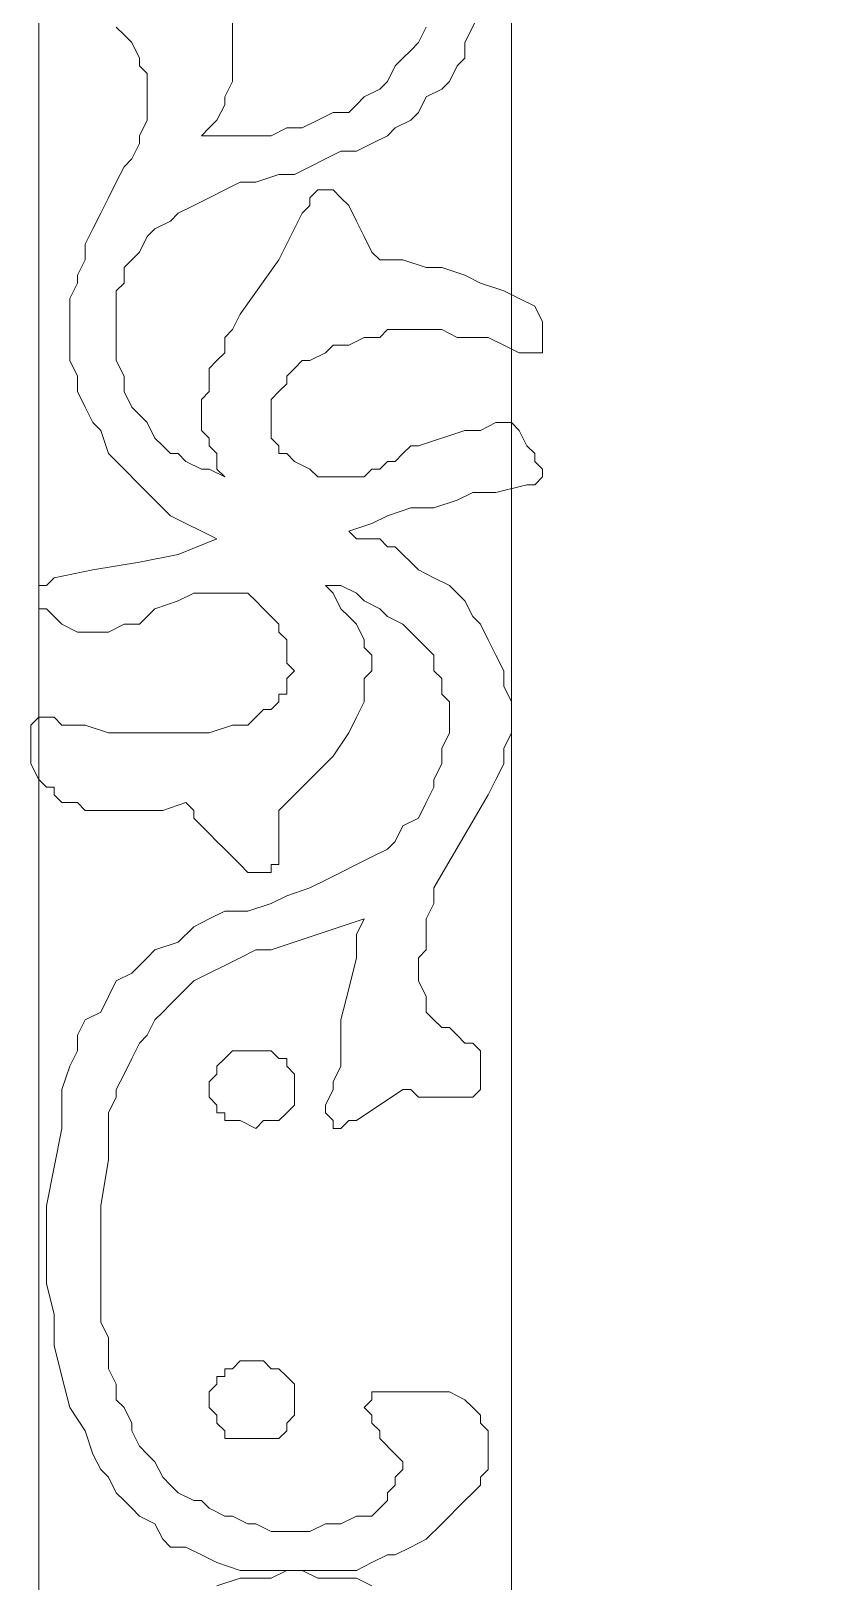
# Model space of a CAD drawing. Extents: x -66030 to 95157, y -13132 to 45879.
# Drawn here: x -20944 to -20549, y 14196 to 14977 of the extents above; entities that cross this region are included whole.
import ezdxf

# ---------------------------------------------------------------- set-up
doc = ezdxf.new("R2010")
doc.units = 0
doc.header["$LTSCALE"] = 100
doc.header["$MEASUREMENT"] = 0
doc.layers.get('0').update_dxf_attribs({"linetype": 'CONTINUOUS'})

msp = doc.modelspace()

# ---------------------------------------------------------------- linework, layer by layer
at = {"lineweight": 0}
for points in [[(-20940.35, 16299.58), (-19202.19, 16299.58), (-19202.19, 13143.56), (-20940.35, 13143.56), (-20940.35, 16299.58)], [(-20702.09, 15948.04), (-19440.46, 15948.04), (-19440.46, 13381.82), (-20702.09, 13381.82), (-20702.09, 15948.04)], [(-20811.45, 14444.24), (-20811.45, 14448.15), (-20811.45, 14452.06), (-20815.36, 14455.96), (-20815.36, 14459.87), (-20819.26, 14459.87), (-20823.17, 14463.77), (-20827.08, 14463.77), (-20830.98, 14463.77), (-20838.79, 14463.77), (-20842.7, 14463.77), (-20846.61, 14459.87), (-20846.61, 14459.87), (-20850.51, 14455.96), (-20850.51, 14452.06), (-20854.42, 14448.15), (-20854.42, 14444.24), (-20854.42, 14440.34), (-20850.51, 14436.43), (-20850.51, 14432.53), (-20846.61, 14432.53), (-20846.61, 14428.62), (-20842.7, 14428.62), (-20838.79, 14428.62), (-20830.98, 14424.71), (-20827.08, 14428.62), (-20823.17, 14428.62), (-20819.26, 14428.62), (-20815.36, 14432.53), (-20815.36, 14432.53), (-20815.36, 14432.53), (-20811.45, 14436.43), (-20811.45, 14440.34), (-20811.45, 14444.24)], [(-20811.45, 14288.01), (-20811.45, 14291.91), (-20811.45, 14295.82), (-20815.36, 14299.72), (-20815.36, 14299.72), (-20819.26, 14303.63), (-20823.17, 14303.63), (-20827.08, 14307.54), (-20830.98, 14307.54), (-20838.79, 14307.54), (-20842.7, 14303.63), (-20846.61, 14303.63), (-20846.61, 14299.72), (-20850.51, 14299.72), (-20850.51, 14295.82), (-20854.42, 14291.91), (-20854.42, 14288.01), (-20854.42, 14284.1), (-20850.51, 14280.19), (-20850.51, 14276.29), (-20846.61, 14272.38), (-20846.61, 14268.48), (-20842.7, 14268.48), (-20838.79, 14268.48), (-20830.98, 14268.48), (-20827.08, 14268.48), (-20823.17, 14268.48), (-20819.26, 14268.48), (-20815.36, 14272.38), (-20815.36, 14276.29), (-20811.45, 14280.19), (-20811.45, 14284.1), (-20811.45, 14288.01)]]:
    msp.add_lwpolyline(points, close=True, dxfattribs=at)
for points in [[(-20901.29, 14979.36), (-20897.38, 14975.46), (-20893.48, 14971.55), (-20889.57, 14963.74), (-20889.57, 14959.83), (-20885.67, 14955.93), (-20885.67, 14948.11), (-20885.67, 14944.21), (-20885.67, 14936.4), (-20885.67, 14932.49), (-20889.57, 14924.68), (-20889.57, 14920.77), (-20893.48, 14912.96), (-20897.38, 14909.05), (-20901.29, 14901.24), (-20905.2, 14893.43), (-20909.1, 14885.62), (-20913.01, 14877.81), (-20916.91, 14870), (-20916.91, 14862.18), (-20920.82, 14854.37), (-20920.82, 14850.47), (-20924.73, 14842.65), (-20924.73, 14834.84), (-20924.73, 14827.03), (-20924.73, 14819.22), (-20924.73, 14811.41), (-20920.82, 14803.59), (-20920.82, 14795.78), (-20916.91, 14787.97), (-20913.01, 14780.16), (-20909.1, 14776.25), (-20905.2, 14764.53), (-20897.38, 14756.72), (-20889.57, 14748.91), (-20881.76, 14741.1), (-20873.95, 14733.29), (-20866.14, 14729.38), (-20858.32, 14725.47), (-20850.51, 14721.57), (-20870.04, 14713.76), (-20889.57, 14709.85), (-20913.01, 14705.94), (-20932.54, 14702.04), (-20936.44, 14698.13), (-20936.44, 14698.13), (-20940.35, 14698.13), (-20940.35, 14698.13), (-20940.35, 14694.23), (-20940.35, 14694.23), (-20940.35, 14690.32), (-20940.35, 14690.32), (-20940.35, 14686.41), (-20936.44, 14686.41), (-20932.54, 14682.51), (-20928.63, 14678.6), (-20920.82, 14674.7), (-20920.82, 14674.7), (-20916.91, 14674.7), (-20913.01, 14674.7), (-20905.2, 14674.7), (-20897.38, 14678.6), (-20889.57, 14678.6), (-20881.76, 14686.41), (-20870.04, 14690.32), (-20862.23, 14694.23), (-20858.32, 14694.23), (-20854.42, 14694.23), (-20850.51, 14694.23), (-20846.61, 14694.23), (-20842.7, 14694.23), (-20842.7, 14694.23), (-20838.79, 14694.23), (-20834.89, 14694.23), (-20830.98, 14690.32), (-20827.08, 14686.41), (-20827.08, 14686.41), (-20823.17, 14682.51), (-20819.26, 14678.6), (-20819.26, 14674.7), (-20815.36, 14670.79), (-20815.36, 14666.88), (-20815.36, 14662.98), (-20815.36, 14659.07), (-20811.45, 14655.17), (-20815.36, 14651.26), (-20815.36, 14647.35), (-20815.36, 14643.45), (-20819.26, 14643.45), (-20819.26, 14639.54), (-20823.17, 14635.64), (-20827.08, 14635.64), (-20830.98, 14631.73), (-20834.89, 14627.83), (-20838.79, 14627.83), (-20842.7, 14627.83), (-20854.42, 14623.92), (-20866.14, 14623.92), (-20877.85, 14623.92), (-20885.67, 14623.92), (-20897.38, 14623.92), (-20905.2, 14623.92), (-20916.91, 14627.83), (-20928.63, 14627.83), (-20932.54, 14631.73), (-20936.44, 14631.73), (-20940.35, 14631.73), (-20940.35, 14631.73), (-20944.26, 14627.83), (-20944.26, 14627.83), (-20944.26, 14627.83), (-20944.26, 14623.92), (-20944.26, 14623.92), (-20944.26, 14620.01), (-20944.26, 14616.11), (-20944.26, 14608.3), (-20940.35, 14600.48), (-20936.44, 14596.58), (-20932.54, 14596.58), (-20932.54, 14592.67), (-20928.63, 14588.77), (-20924.73, 14588.77), (-20920.82, 14588.77), (-20916.91, 14584.86), (-20909.1, 14584.86), (-20901.29, 14584.86), (-20889.57, 14584.86), (-20877.85, 14584.86), (-20866.14, 14588.77), (-20862.23, 14584.86), (-20862.23, 14580.95), (-20858.32, 14577.05), (-20854.42, 14573.14), (-20850.51, 14569.24), (-20846.61, 14565.33), (-20842.7, 14561.42), (-20838.79, 14557.52), (-20834.89, 14553.61), (-20830.98, 14553.61), (-20830.98, 14553.61), (-20827.08, 14553.61), (-20827.08, 14553.61), (-20823.17, 14553.61), (-20823.17, 14553.61), (-20823.17, 14557.52), (-20819.26, 14557.52), (-20819.26, 14565.33), (-20819.26, 14569.24), (-20819.26, 14577.05), (-20819.26, 14584.86), (-20819.26, 14584.86), (-20807.55, 14596.58), (-20799.73, 14604.39), (-20791.92, 14612.2), (-20784.11, 14623.92), (-20780.2, 14631.73), (-20776.3, 14639.54), (-20776.3, 14643.45), (-20776.3, 14651.26), (-20772.39, 14655.17), (-20772.39, 14659.07), (-20772.39, 14662.98), (-20776.3, 14666.88), (-20776.3, 14670.79), (-20780.2, 14678.6), (-20784.11, 14682.51), (-20788.02, 14686.41), (-20791.92, 14694.23), (-20795.83, 14698.13), (-20788.02, 14698.13), (-20780.2, 14694.23), (-20776.3, 14690.32), (-20768.49, 14686.41), (-20764.58, 14682.51), (-20756.77, 14678.6), (-20752.86, 14674.7), (-20748.96, 14670.79), (-20745.05, 14666.88), (-20741.14, 14662.98), (-20741.14, 14655.17), (-20737.24, 14651.26), (-20737.24, 14643.45), (-20733.33, 14639.54), (-20733.33, 14631.73), (-20733.33, 14623.92), (-20737.24, 14616.11), (-20737.24, 14608.3), (-20741.14, 14600.48), (-20741.14, 14596.58), (-20745.05, 14588.77), (-20748.96, 14580.95), (-20756.77, 14577.05), (-20760.67, 14569.24), (-20764.58, 14565.33), (-20772.39, 14561.42), (-20780.2, 14557.52), (-20788.02, 14553.61), (-20795.83, 14549.71), (-20803.64, 14545.8), (-20815.36, 14541.89), (-20823.17, 14537.99), (-20834.89, 14534.08), (-20846.61, 14534.08), (-20854.42, 14530.18), (-20862.23, 14526.27), (-20870.04, 14518.46), (-20881.76, 14514.55), (-20885.67, 14510.65), (-20893.48, 14502.83), (-20901.29, 14498.93), (-20905.2, 14491.12), (-20909.1, 14483.3), (-20916.91, 14479.4), (-20920.82, 14471.59), (-20920.82, 14463.77), (-20924.73, 14455.96), (-20928.63, 14444.24), (-20928.63, 14424.71), (-20932.54, 14405.18), (-20936.44, 14385.66), (-20936.44, 14366.13), (-20936.44, 14346.6), (-20932.54, 14330.97), (-20932.54, 14315.35), (-20928.63, 14299.72), (-20924.73, 14284.1), (-20916.91, 14272.38), (-20913.01, 14260.66), (-20909.1, 14252.85), (-20905.2, 14248.95), (-20901.29, 14241.13), (-20897.38, 14237.23), (-20893.48, 14233.32), (-20889.57, 14229.42), (-20881.76, 14225.51), (-20877.85, 14217.7), (-20873.95, 14213.79), (-20866.14, 14213.79), (-20858.32, 14209.89), (-20850.51, 14205.98), (-20838.79, 14202.07), (-20830.98, 14202.07), (-20823.17, 14202.07), (-20815.36, 14202.07), (-20807.55, 14202.07), (-20799.73, 14202.07), (-20788.02, 14202.07), (-20780.2, 14202.07), (-20772.39, 14205.98), (-20764.58, 14209.89), (-20760.67, 14209.89), (-20752.86, 14213.79), (-20745.05, 14217.7), (-20737.24, 14225.51), (-20733.33, 14229.42), (-20729.43, 14233.32), (-20725.52, 14237.23), (-20721.62, 14241.13), (-20717.71, 14245.04), (-20717.71, 14248.95), (-20713.8, 14252.85), (-20713.8, 14256.76), (-20713.8, 14260.66), (-20713.8, 14264.57), (-20713.8, 14268.48), (-20713.8, 14272.38), (-20717.71, 14276.29), (-20717.71, 14280.19), (-20721.62, 14284.1), (-20725.52, 14288.01), (-20733.33, 14291.91), (-20745.05, 14291.91), (-20748.96, 14291.91), (-20756.77, 14291.91), (-20760.67, 14291.91), (-20768.49, 14291.91), (-20768.49, 14291.91), (-20772.39, 14291.91), (-20772.39, 14288.01), (-20772.39, 14288.01), (-20776.3, 14284.1), (-20772.39, 14280.19), (-20772.39, 14276.29), (-20768.49, 14272.38), (-20768.49, 14268.48), (-20760.67, 14260.66), (-20756.77, 14256.76), (-20756.77, 14252.85), (-20760.67, 14248.95), (-20760.67, 14245.04), (-20764.58, 14241.13), (-20764.58, 14237.23), (-20768.49, 14233.32), (-20768.49, 14233.32), (-20772.39, 14229.42), (-20780.2, 14229.42), (-20788.02, 14225.51), (-20795.83, 14225.51), (-20803.64, 14221.6), (-20811.45, 14221.6), (-20823.17, 14221.6), (-20830.98, 14225.51), (-20834.89, 14225.51), (-20842.7, 14229.42), (-20846.61, 14229.42), (-20854.42, 14233.32), (-20858.32, 14237.23), (-20862.23, 14237.23), (-20870.04, 14241.13), (-20873.95, 14245.04), (-20877.85, 14248.95), (-20881.76, 14256.76), (-20885.67, 14260.66), (-20889.57, 14264.57), (-20893.48, 14272.38), (-20893.48, 14276.29), (-20897.38, 14284.1), (-20901.29, 14288.01), (-20901.29, 14295.82), (-20905.2, 14303.63), (-20905.2, 14311.44), (-20905.2, 14319.25), (-20909.1, 14327.07), (-20909.1, 14346.6), (-20909.1, 14366.13), (-20909.1, 14385.66), (-20905.2, 14409.09), (-20905.2, 14432.53), (-20901.29, 14440.34), (-20901.29, 14444.24), (-20897.38, 14452.06), (-20893.48, 14459.87), (-20889.57, 14467.68), (-20885.67, 14471.59), (-20881.76, 14479.4), (-20877.85, 14483.3), (-20873.95, 14487.21), (-20866.14, 14495.02), (-20862.23, 14498.93), (-20854.42, 14502.83), (-20846.61, 14506.74), (-20838.79, 14510.65), (-20830.98, 14514.55), (-20823.17, 14514.55), (-20776.3, 14530.18), (-20780.2, 14522.36), (-20780.2, 14510.65), (-20784.11, 14495.02), (-20788.02, 14479.4), (-20788.02, 14467.68), (-20788.02, 14455.96), (-20791.92, 14448.15), (-20791.92, 14444.24), (-20795.83, 14436.43), (-20795.83, 14432.53), (-20791.92, 14428.62), (-20791.92, 14428.62), (-20791.92, 14424.71), (-20791.92, 14424.71), (-20791.92, 14424.71), (-20788.02, 14424.71), (-20788.02, 14424.71), (-20784.11, 14428.62), (-20780.2, 14428.62), (-20756.77, 14444.24), (-20752.86, 14444.24), (-20748.96, 14440.34), (-20745.05, 14440.34), (-20741.14, 14440.34), (-20737.24, 14440.34), (-20733.33, 14440.34), (-20725.52, 14440.34), (-20721.62, 14440.34), (-20717.71, 14444.24), (-20717.71, 14448.15), (-20717.71, 14452.06), (-20717.71, 14455.96), (-20717.71, 14459.87), (-20717.71, 14459.87), (-20717.71, 14463.77), (-20721.62, 14467.68), (-20725.52, 14467.68), (-20729.43, 14471.59), (-20733.33, 14475.49), (-20737.24, 14475.49), (-20741.14, 14479.4), (-20745.05, 14483.3), (-20745.05, 14487.21), (-20745.05, 14491.12), (-20748.96, 14498.93), (-20748.96, 14502.83), (-20748.96, 14510.65), (-20745.05, 14514.55), (-20745.05, 14522.36), (-20745.05, 14530.18), (-20741.14, 14537.99), (-20741.14, 14545.8), (-20713.8, 14592.67), (-20709.9, 14600.48), (-20705.99, 14608.3), (-20705.99, 14616.11), (-20702.09, 14623.92), (-20702.09, 14631.73), (-20702.09, 14639.54), (-20705.99, 14647.35), (-20705.99, 14655.17), (-20709.9, 14662.98), (-20713.8, 14670.79), (-20717.71, 14678.6), (-20721.62, 14682.51), (-20725.52, 14690.32), (-20733.33, 14698.13), (-20741.14, 14702.04), (-20748.96, 14705.94), (-20752.86, 14709.85), (-20756.77, 14713.76), (-20760.67, 14717.66), (-20764.58, 14717.66), (-20768.49, 14721.57), (-20772.39, 14721.57), (-20780.2, 14721.57), (-20784.11, 14725.47), (-20772.39, 14729.38), (-20764.58, 14733.29), (-20752.86, 14737.19), (-20741.14, 14737.19), (-20729.43, 14741.1), (-20721.62, 14745), (-20709.9, 14745), (-20694.27, 14748.91), (-20690.37, 14748.91), (-20690.37, 14748.91), (-20690.37, 14748.91), (-20690.37, 14748.91), (-20686.46, 14752.82), (-20686.46, 14752.82), (-20686.46, 14756.72), (-20690.37, 14760.63), (-20690.37, 14764.53), (-20694.27, 14768.44), (-20698.18, 14776.25), (-20698.18, 14776.25), (-20698.18, 14776.25), (-20698.18, 14776.25), (-20702.09, 14780.16), (-20705.99, 14780.16), (-20709.9, 14780.16), (-20717.71, 14776.25), (-20725.52, 14776.25), (-20748.96, 14768.44), (-20752.86, 14768.44), (-20756.77, 14764.53), (-20760.67, 14760.63), (-20764.58, 14760.63), (-20768.49, 14756.72), (-20772.39, 14756.72), (-20776.3, 14752.82), (-20780.2, 14752.82), (-20784.11, 14752.82), (-20788.02, 14752.82), (-20791.92, 14752.82), (-20795.83, 14752.82), (-20799.73, 14752.82), (-20803.64, 14756.72), (-20811.45, 14760.63), (-20815.36, 14764.53), (-20819.26, 14764.53), (-20819.26, 14768.44), (-20823.17, 14772.35), (-20823.17, 14776.25), (-20823.17, 14780.16), (-20823.17, 14780.16), (-20823.17, 14784.06), (-20823.17, 14787.97), (-20823.17, 14791.88), (-20819.26, 14795.78), (-20815.36, 14799.69), (-20815.36, 14803.59), (-20811.45, 14807.5), (-20807.55, 14811.41), (-20803.64, 14811.41), (-20795.83, 14815.31), (-20791.92, 14819.22), (-20784.11, 14819.22), (-20776.3, 14823.12), (-20768.49, 14823.12), (-20764.58, 14827.03), (-20756.77, 14827.03), (-20748.96, 14827.03), (-20741.14, 14827.03), (-20737.24, 14827.03), (-20729.43, 14823.12), (-20721.62, 14823.12), (-20713.8, 14823.12), (-20705.99, 14819.22), (-20698.18, 14815.31), (-20690.37, 14815.31), (-20690.37, 14815.31), (-20686.46, 14815.31), (-20686.46, 14815.31), (-20686.46, 14819.22), (-20686.46, 14819.22), (-20686.46, 14823.12), (-20686.46, 14827.03), (-20686.46, 14830.94), (-20690.37, 14838.75), (-20698.18, 14842.65), (-20705.99, 14846.56), (-20717.71, 14850.47), (-20725.52, 14854.37), (-20737.24, 14858.28), (-20745.05, 14858.28), (-20756.77, 14862.18), (-20768.49, 14862.18), (-20772.39, 14866.09), (-20776.3, 14873.9), (-20780.2, 14881.71), (-20784.11, 14889.52), (-20788.02, 14893.43), (-20791.92, 14897.34), (-20791.92, 14897.34), (-20795.83, 14897.34), (-20799.73, 14897.34), (-20803.64, 14893.43), (-20803.64, 14889.52), (-20807.55, 14885.62), (-20819.26, 14862.18), (-20838.79, 14834.84), (-20842.7, 14827.03), (-20846.61, 14823.12), (-20846.61, 14815.31), (-20850.51, 14811.41), (-20854.42, 14807.5), (-20854.42, 14799.69), (-20854.42, 14795.78), (-20858.32, 14791.88), (-20858.32, 14784.06), (-20858.32, 14780.16), (-20858.32, 14776.25), (-20854.42, 14772.35), (-20854.42, 14768.44), (-20850.51, 14764.53), (-20850.51, 14756.72), (-20846.61, 14752.82), (-20854.42, 14756.72), (-20858.32, 14756.72), (-20866.14, 14760.63), (-20870.04, 14764.53), (-20873.95, 14764.53), (-20877.85, 14768.44), (-20881.76, 14772.35), (-20885.67, 14780.16), (-20889.57, 14784.06), (-20893.48, 14787.97), (-20897.38, 14795.78), (-20897.38, 14803.59), (-20901.29, 14811.41), (-20901.29, 14819.22), (-20901.29, 14827.03), (-20901.29, 14834.84), (-20901.29, 14842.65), (-20901.29, 14846.56), (-20897.38, 14850.47), (-20897.38, 14858.28), (-20893.48, 14862.18), (-20889.57, 14866.09), (-20885.67, 14873.9), (-20881.76, 14877.81), (-20873.95, 14881.71), (-20870.04, 14885.62), (-20862.23, 14889.52), (-20854.42, 14893.43), (-20846.61, 14897.34), (-20838.79, 14901.24), (-20830.98, 14901.24), (-20819.26, 14905.15), (-20811.45, 14905.15), (-20803.64, 14909.05), (-20795.83, 14912.96), (-20788.02, 14916.87), (-20780.2, 14916.87), (-20772.39, 14920.77), (-20764.58, 14924.68), (-20760.67, 14928.58), (-20752.86, 14932.49), (-20748.96, 14936.4), (-20745.05, 14944.21), (-20737.24, 14948.11), (-20733.33, 14952.02), (-20729.43, 14959.83), (-20725.52, 14963.74), (-20725.52, 14971.55), (-20717.71, 14987.17)], [(-20745.05, 14979.36), (-20748.96, 14971.55), (-20752.86, 14967.64), (-20756.77, 14963.74), (-20760.67, 14959.83), (-20764.58, 14952.02), (-20768.49, 14948.11), (-20776.3, 14944.21), (-20780.2, 14940.3), (-20784.11, 14936.4), (-20791.92, 14936.4), (-20799.73, 14932.49), (-20807.55, 14928.58), (-20815.36, 14928.58), (-20823.17, 14924.68), (-20830.98, 14924.68), (-20838.79, 14924.68), (-20846.61, 14924.68), (-20858.32, 14924.68), (-20854.42, 14928.58), (-20854.42, 14928.58), (-20850.51, 14932.49), (-20846.61, 14940.3), (-20846.61, 14944.21), (-20842.7, 14952.02), (-20842.7, 14959.83), (-20842.7, 14967.64), (-20842.7, 14975.46), (-20842.7, 14983.27)], [(-20850.51, 14194.26), (-20838.79, 14198.17), (-20830.98, 14198.17), (-20823.17, 14198.17), (-20815.36, 14202.07), (-20807.55, 14202.07), (-20799.73, 14198.17), (-20788.02, 14198.17), (-20780.2, 14198.17), (-20772.39, 14194.26)]]:
    msp.add_lwpolyline(points, dxfattribs=at)

doc.saveas('drawing.dxf')
